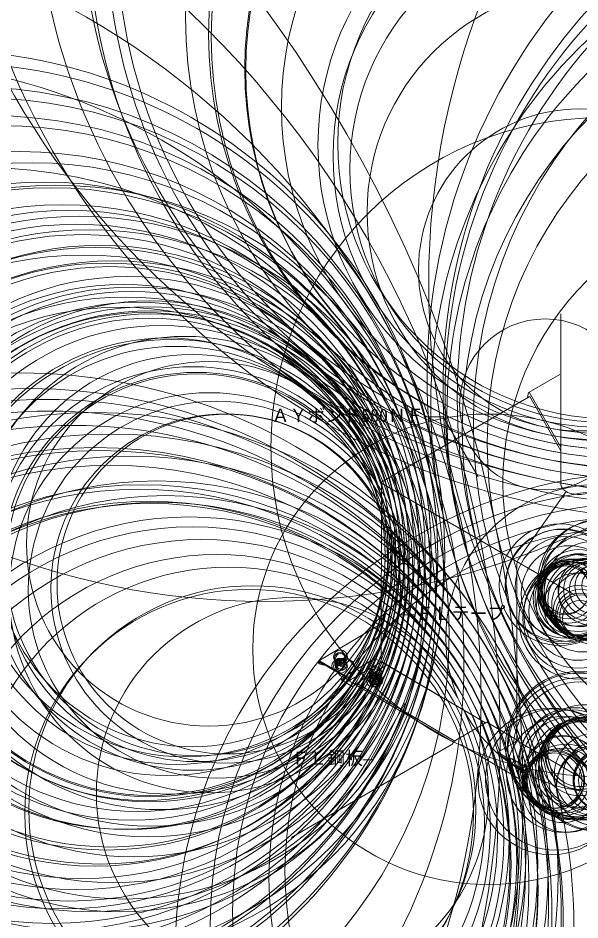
# Model space of a CAD drawing. Units: millimetres, scale not verified. Extents: x -1833 to 927, y -1083 to 1072.
# Drawn here: x -395 to -19, y -278 to 325 of the extents above; entities that cross this region are included whole.
import ezdxf
from ezdxf.enums import TextEntityAlignment as Align

# ---------------------------------------------------------------- set-up
doc = ezdxf.new("R2010")
doc.units = ezdxf.units.MM
doc.header["$LTSCALE"] = 3
doc.layers.add('0-0_レイヤー 2', color=7, linetype='Continuous')
doc.layers.add('0-1_レイヤー 1', color=7, linetype='Continuous', lineweight=18)
doc.styles.add('ＭＳ ゴシック', font='')
doc.styles.get('ＭＳ ゴシック').set_extended_font_data('MS Gothic')

# ---------------------------------------------------------------- blocks, each defined once
blk = doc.blocks.new('AIGNBL02020044')
at = {"layer": '0-1_レイヤー 1'}
for centre, radius in [((121.225, 203.792), 888.234), ((322.242, 241.974), 671.948), ((456.015, 268.2), 525.538), ((567.663, 292.735), 402.392), ((648.591, 311.857), 311.575), ((715.8, 329.573), 235.434), ((743.62, 335.593), 201.328), ((740.256, 327.946), 202.223)]:
    blk.add_circle(centre, radius, dxfattribs=at)
blk = doc.blocks.new('AIGNBL02020042')
at = {"layer": '0-1_レイヤー 1'}
for centre, radius in [((1132.039, 937.021), 533.341), ((1121.063, 879.415), 491.384), ((1108.72, 823.547), 425.464), ((1103.048, 803.405), 389.442), ((1100.394, 788.885), 381.886), ((1101.025, 783.923), 370.018), ((1097.776, 781.153), 360.013), ((1085.397, 723.953), 301.496), ((1083.317, 712.617), 284.05), ((1083.265, 710.809), 282.279), ((1078.581, 689.542), 255.122), ((1078.057, 688.488), 253.975), ((1071.666, 663.904), 223.632), ((1065.464, 638.517), 193.046), ((1069.926, 639.689), 184.304), ((1064.463, 631.484), 181.941), ((1062.927, 622.445), 169.119), ((1057.21, 593.615), 151.917), ((1047.355, 555.099), 107.708), ((1024.41, 465.085), 57.222), ((986.217, 301.284), 157.403)]:
    blk.add_circle(centre, radius, dxfattribs=at)
blk = doc.blocks.new('AIGNBL02020043')
at = {"layer": '0-1_レイヤー 1'}
for centre, radius in [((836.543, 832.155), 498.812), ((1099.563, 97.599), 322.662), ((1092.553, 116.753), 292.279), ((1088.974, 125.652), 273.656), ((1036.46, 403.269), 0.354), ((1081.386, 148.112), 241.788), ((1080.026, 152.664), 229.674)]:
    blk.add_circle(centre, radius, dxfattribs=at)
blk = doc.blocks.new('AIGNBL02020045')
at = {"layer": '0-1_レイヤー 1'}
for centre, radius in [((1469.885, 545.763), 523.39), ((1345.63, 482.896), 400.223), ((1336.086, 475.613), 380.036), ((1329.086, 470.962), 371.695), ((1325.565, 469.163), 360.04), ((1284.253, 465.105), 336.347), ((1282.732, 458.634), 324.073), ((1290.212, 452.285), 313.844), ((1266.82, 448.722), 297.859), ((1261.27, 439.252), 275.686), ((1186.67, 412.789), 190.527)]:
    blk.add_circle(centre, radius, dxfattribs=at)
blk = doc.blocks.new('AIGNBL02020041')
at = {"layer": '0-1_レイヤー 1'}
for centre, radius in [((618.949, 363.715), 338.291), ((627.011, 363.135), 330.229), ((638.547, 363.469), 314.073), ((645.524, 363.117), 307.096), ((653.655, 363.621), 294.585), ((659.741, 363.162), 288.499), ((673.061, 363.125), 271.099), ((681.422, 363.979), 262.739), ((696.747, 352.113), 259.646), ((689.698, 363.157), 250.682), ((694.354, 363.996), 246.027), ((701.284, 363.132), 235.496), ((705.847, 363.863), 230.934), ((712.87, 352.051), 238.868), ((710.938, 363.128), 222.482), ((719.487, 353.915), 228.051), ((714.915, 363.285), 215.385), ((723.365, 363.152), 206.935), ((726.519, 364.575), 206.906), ((735.405, 353.206), 207.982), ((731.046, 363.337), 196.314), ((733.249, 363.139), 194.111), ((745.32, 365.686), 184.913), ((748.941, 353.039), 190.592), ((742.386, 363.143), 182.214), ((747.827, 363.836), 176.774), ((751.756, 363.161), 170.264), ((759.638, 366.778), 167.534), ((758.695, 353.1), 177.23), ((760.426, 355.355), 172.397), ((756.491, 363.388), 163.129), ((760.557, 364.167), 161.465), ((760.034, 363.169), 159.586), ((767.787, 355.981), 161.945), ((774.717, 356.455), 152.118), ((771.045, 363.193), 146.355), ((783.451, 369.99), 140.63), ((777.585, 364.119), 139.818), ((788.191, 367.288), 131.211), ((788.984, 355.342), 134.975), ((799.381, 371.857), 121.894), ((791.264, 356.374), 130.187), ((791.481, 357.851), 127.705), ((799.777, 339.08), 133.839), ((804.612, 341.169), 126.001), ((810.656, 341.971), 116.856), ((811.474, 344.897), 113.591)]:
    blk.add_circle(centre, radius, dxfattribs=at)
blk = doc.blocks.new('AIGNBL02020046')
at = {"layer": '0-1_レイヤー 1'}
blk.add_line((1004.76, 280.56), (1005.48, 279.12), dxfattribs=at)
for centre, radius in [((672.737, 115.266), 370.893), ((678.726, 117.927), 357.771), ((690.502, 123.843), 344.593), ((692.942, 124.64), 335.964), ((722.942, 149.524), 310.13), ((709.082, 133.37), 317.623), ((733.717, 152.616), 292.696), ((723.431, 139.99), 296.273), ((726.455, 141.244), 293.009), ((746.795, 157.849), 272.683), ((733.898, 144.802), 279.635), ((754.753, 154.807), 256.508), ((764.723, 167.02), 246.934), ((1060.851, 308.746), 102.889), ((752.674, 154.76), 253.638), ((759.808, 159.323), 240.926), ((760.265, 157.467), 241.346), ((765.731, 159.898), 239.664), ((770.464, 167.464), 236.641), ((786.279, 175.854), 213.975), ((788.303, 174.722), 208.442), ((794.701, 176.797), 197.877), ((804.808, 181.783), 182.905), ((812.59, 185.064), 171.113), ((826.335, 191.307), 150.068), ((828.537, 194.273), 149.54), ((855.309, 204.882), 131.108)]:
    blk.add_circle(centre, radius, dxfattribs=at)
blk = doc.blocks.new('AIGNBL02030037')
at = {"layer": '0-1_レイヤー 1'}
for centre, radius in [((909.004, 279.965), 3.94), ((909.52, 281.121), 2.678), ((912.588, 280.606), 3.319), ((912.157, 281.05), 2.719)]:
    blk.add_circle(centre, radius, dxfattribs=at)
blk = doc.blocks.new('AIGNBL02030038')
at = {"layer": '0-1_レイヤー 1'}
for centre, radius in [((910.865, 285.438), 4.175), ((910.915, 280.302), 4.175), ((910.726, 284.785), 3.513), ((911.054, 280.955), 3.513), ((910.92, 285.088), 3.219), ((910.92, 281.132), 3.219), ((909.962, 283.609), 2.113), ((909.689, 282.512), 1.648), ((909.158, 282.867), 1.026), ((910.162, 283.593), 1.543), ((909.977, 282.885), 1.228), ((909.577, 283.11), 0.786), ((911.855, 282.058), 2.16), ((911.678, 282.627), 1.543), ((912.099, 283.293), 1.702), ((911.863, 283.335), 1.228), ((912.263, 283.11), 0.786), ((912.709, 282.881), 0.98)]:
    blk.add_circle(centre, radius, dxfattribs=at)
blk = doc.blocks.new('AIGNBL02020036')
at = {"layer": '0-1_レイヤー 1'}
for name in ['AIGNBL02030038', 'AIGNBL02030037']:
    blk.add_blockref(name, (0, 0), dxfattribs=at)
blk = doc.blocks.new('AIGNBL0203003A')
at = {"layer": '0-1_レイヤー 1'}
for centre, radius in [((885.544, 290.225), 3.94), ((886.494, 292.142), 1.802), ((890.97, 288.69), 6.151), ((888.361, 291.904), 2.037)]:
    blk.add_circle(centre, radius, dxfattribs=at)
blk = doc.blocks.new('AIGNBL0203003B')
at = {"layer": '0-1_レイヤー 1'}
for centre, radius in [((887.441, 296.145), 4.638), ((887.275, 295.349), 3.835), ((887.46, 295.288), 3.219), ((887.479, 290.055), 4.638), ((887.645, 290.851), 3.835), ((887.46, 291.332), 3.219), ((886.221, 292.779), 1.638), ((886.294, 293.463), 1.71), ((885.655, 293.124), 0.986), ((886.702, 293.793), 1.543), ((886.517, 293.085), 1.228), ((886.117, 293.31), 0.786), ((888.411, 292.373), 2.132), ((888.218, 292.827), 1.543), ((888.588, 293.486), 1.748), ((888.403, 293.535), 1.228), ((888.803, 293.31), 0.786), ((889.187, 293.12), 1.061)]:
    blk.add_circle(centre, radius, dxfattribs=at)
blk = doc.blocks.new('AIGNBL02020039')
at = {"layer": '0-1_レイヤー 1'}
for name in ['AIGNBL0203003B', 'AIGNBL0203003A']:
    blk.add_blockref(name, (0, 0), dxfattribs=at)
blk = doc.blocks.new('AIGNBL02030048')
at = {"layer": '0-1_レイヤー 1'}
for centre, radius in [((1061.072, 345.88), 41.701), ((1062.778, 346.995), 41.556), ((1034.276, 344.515), 40.637), ((1035.115, 344.064), 37.453), ((1036.35, 343.497), 38.337), ((1058.945, 344.6), 37.038), ((1038.359, 342.723), 33.991), ((1055.369, 343.193), 35.434), ((1040.446, 338.534), 32.053), ((1046.879, 340.621), 27.434), ((1056.167, 340.814), 32.517), ((1044.063, 340.742), 23.873), ((1046.712, 340.923), 24.272), ((1047.951, 340.56), 24.166), ((1051.901, 334.818), 27.343), ((1047.021, 321.572), 40.169), ((1046.835, 322.17), 37.352), ((1046.642, 325.177), 36.569), ((1046.311, 326.743), 32.79), ((1042.526, 335.533), 26.158), ((1043.668, 335.266), 26.064), ((1049.496, 330.476), 30.941), ((1040.321, 339.513), 20.674), ((1043.742, 335.062), 24.091), ((1037.27, 341.505), 17.042), ((1040.231, 339.795), 18.204), ((1038.356, 341.132), 15.922), ((1051.175, 333.767), 24.981), ((1053.672, 341.01), 20.638), ((1054.48, 338.904), 21.152), ((1054.364, 341.145), 17.73), ((1056.494, 341.107), 15.919), ((1059.062, 343.347), 14.772), ((1045.582, 330.122), 22.202), ((1050.115, 331.409), 21.338), ((1060.229, 343.958), 11.227), ((1046.702, 327.223), 16.861), ((1047.95, 324.819), 16.601), ((1047.601, 323.53), 15.31), ((1047.742, 324.059), 13.62), ((1047.631, 322.187), 11.748)]:
    blk.add_circle(centre, radius, dxfattribs=at)
blk = doc.blocks.new('AIGNBL02020047')
at = {"layer": '0-1_レイヤー 1'}
blk.add_blockref('AIGNBL02030048', (0, 0), dxfattribs=at)
blk = doc.blocks.new('AIGNBL0203004A')
at = {"layer": '0-1_レイヤー 1'}
for points in [[(1021.38, 230.22), (1021.62, 230.4), (1021.68, 230.64)], [(1074.36, 230.22), (1074.42, 229.98), (1074.6, 229.86)]]:
    blk.add_lwpolyline(points, dxfattribs=at)
for centre, radius in [((1047.745, 236.763), 49.863), ((1047.687, 237.227), 48.467), ((1047.235, 234.619), 47.721), ((1048.319, 234.134), 45.378), ((1028.519, 212.855), 49.02), ((1031.825, 214.18), 47.271), ((1042.733, 224.293), 36.469), ((1043.581, 225.856), 36.391), ((1051.644, 225.908), 38.343), ((1037.451, 217.606), 38.923), ((1042.22, 221.739), 34.428), ((1044.624, 224.529), 28.958), ((1057.153, 219.044), 39.122), ((1057.631, 218.383), 37.983), ((1053.476, 223.145), 33.251), ((1050.829, 224.772), 30.601), ((1047.209, 229.045), 25.598), ((1051.162, 224.282), 29.241), ((1047.669, 231.126), 23.514), ((1047.542, 230.121), 22.659), ((1047.86, 231.12), 21.662), ((1036.294, 216.926), 26.691), ((1036.868, 217.477), 25.665), ((1058.29, 217.604), 27.717), ((1038.305, 208.441), 29.388), ((1058.854, 210.148), 27.03), ((1058.144, 209.566), 26.128), ((1060.038, 216.209), 23.709), ((1031.939, 213.139), 21.484), ((1030.591, 213.667), 20.131), ((1036.284, 210.269), 24.903), ((1031.295, 213.873), 19.037), ((1030.673, 213.545), 18.413), ((1064.008, 213.904), 20.915), ((1064.182, 213.521), 20.738), ((1063.478, 213.263), 19.645), ((1064.939, 213.642), 18.181)]:
    blk.add_circle(centre, radius, dxfattribs=at)
blk = doc.blocks.new('AIGNBL02020049')
at = {"layer": '0-1_レイヤー 1'}
blk.add_blockref('AIGNBL0203004A', (0, 0), dxfattribs=at)
blk = doc.blocks.new('AIGNBL0202004B')
at = {"layer": '0-1_レイヤー 1'}
for p, q in [((1000.92, 225.36), (1010.94, 219.6)), ((1012.38, 222.18), (1002.42, 227.94))]:
    blk.add_line(p, q, dxfattribs=at)
for centre, radius in [((1001.695, 226.636), 1.492), ((1001.78, 226.658), 1.557), ((1009.891, 221.37), 2.618), ((1010.411, 220.933), 2.004), ((1011.352, 220.236), 0.833), ((1011.437, 220.329), 0.882)]:
    blk.add_circle(centre, radius, dxfattribs=at)
blk = doc.blocks.new('AIGNBL0202003C')
at = {"layer": '0-1_レイヤー 1'}
for p, q in [((1212.72, 306.24), (1211.34, 307.02)), ((1213.56, 307.26), (1214.94, 306.24))]:
    blk.add_line(p, q, dxfattribs=at)
blk.add_lwpolyline([(1212.84, 276.6), (1211.82, 277.02), (1211.82, 278.1), (1211.16, 278.46)], dxfattribs=at)
for centre, radius in [((1061.279, 436.546), 220.305), ((1184.559, 309.203), 43.066), ((1191.932, 302.692), 30.934), ((1167.378, 264.178), 63.761), ((1194.832, 300.178), 29.392), ((1184.396, 277.466), 40.551), ((1188.487, 280.045), 37.353), ((1201.776, 295.472), 18.732), ((1203.031, 292.677), 18.09), ((1203.895, 294.516), 18.711), ((1207.906, 299.166), 8.556), ((1211.083, 303.403), 4.584), ((1211.92, 305.431), 2.391), ((1212.65, 306.55), 1.392), ((1212.184, 307.207), 0.596), ((1208.346, 292.3), 14.07), ((1207.68, 293.241), 12.432), ((1209.615, 292.812), 12.746), ((1211.773, 301.785), 5.466), ((1197.959, 274.433), 15.038), ((1203.495, 275.433), 9.426), ((1210.464, 277.579), 2.144), ((1212.263, 277.235), 1.649), ((1212.292, 277.266), 1.645), ((1211.685, 278.154), 0.805), ((1211.922, 277.976), 0.845), ((1211.884, 278.209), 0.604), ((1211.962, 278.325), 0.501)]:
    blk.add_circle(centre, radius, dxfattribs=at)

msp = doc.modelspace()

# ---------------------------------------------------------------- linework, layer by layer
at = {"layer": '0-1_レイヤー 1'}
for p, q in [((-31.563, 127.559), (-31.563, 13.859)), ((-151.923, 14.819), (-52.803, 72.179)), ((-27.963, 8.759), (-59.823, -36.601)), ((-61.023, -40.381), (-61.023, -156.541)), ((-22.503, -60.301), (-40.863, -49.681)), ((-151.863, -105.601), (-151.503, -105.601)), ((-175.923, -115.861), (-173.103, -117.961)), ((-168.783, -120.541), (-172.263, -118.501)), ((-103.383, -158.941), (-168.783, -120.541)), ((-102.423, -158.161), (-167.823, -119.701)), ((-135.688, -132.933), (-157.468, -170.673)), ((-211.803, -222.661), (-104.823, -160.681)), ((-59.463, -183.481), (-98.643, -160.381)), ((-60.063, -158.521), (-44.643, -167.341)), ((-73.803, -165.661), (-65.403, -170.641)), ((-43.683, -167.941), (-21.003, -180.961)), ((-157.468, -170.673), (-163.948, -170.673))]:
    msp.add_line(p, q, dxfattribs=at)
for points in [[(-32.283, 87.059), (-52.863, 75.179), (-31.683, 38.339)], [(-31.683, 35.879), (-52.323, 72.359), (-53.883, 71.519), (-53.163, 74.999)], [(-86.823, 18.659), (-110.283, 58.679), (-123.123, 58.679)], [(-43.323, -48.241), (-151.443, 14.399), (-151.863, -105.121), (-81.903, -145.981)], [(-161.583, -110.281), (-140.163, -73.801), (-128.703, -73.801)], [(-151.863, -79.681), (-193.503, -104.581), (-192.963, -104.581), (-175.263, -114.841)], [(-193.143, -106.441), (-190.323, -107.521), (-190.323, -106.861), (-193.083, -105.781)], [(-173.103, -116.101), (-175.263, -114.901), (-183.123, -110.341), (-193.083, -104.581)], [(-193.083, -105.241), (-183.123, -111.001), (-176.103, -115.081)], [(-170.763, -116.281), (-152.283, -105.601), (-151.863, -105.601)], [(-151.503, -105.601), (-150.603, -105.601), (-81.903, -145.981)], [(-101.823, -157.681), (-81.123, -145.561), (-61.383, -157.201)], [(-62.043, -158.821), (-73.803, -165.721), (-73.803, -166.741), (-65.583, -171.601)]]:
    msp.add_lwpolyline(points, dxfattribs=at)
msp.add_lwpolyline([(-170.643, -121.801), (-169.263, -120.901), (-166.083, -118.141), (-148.143, -107.461), (-156.003, -102.961), (-174.003, -113.641), (-176.943, -116.221), (-178.443, -117.241)], close=True, dxfattribs=at)
for centre, radius, start, end in [((-26.89, 13.895), 4.673, 180.43887, 215.02218), ((-25.007, 15.039), 6.873, 213.82473, 231.59405), ((-23.125, 17.282), 9.8, 231.11921, 240.42077), ((-20.658, 21.799), 14.947, 240.7393, 259.9993), ((-19.268, 27.701), 21.003, 259.06273, 288.43228), ((-53.062, -40.3), 7.961, 168.19398, 180.58391), ((-56.514, -39.463), 4.413, 146.95767, 169.66002), ((-58.379, -38.231), 2.178, 131.54282, 147.37888), ((-25.969, -58.478), 19.601, 120.4856, 151.55219), ((-22.438, -63.796), 25.977, 104.34676, 121.24628), ((-19.76, -72.801), 35.367, 85.26287, 104.93539), ((-26.847, -57.283), 18.27, 153.53598, 181.52456), ((-16.4, -56.508), 28.738, 182.51395, 198.39015), ((-4.996, -52.206), 40.92, 199.0695, 217.89728), ((-8.9, -55.835), 35.614, 217.14739, 233.97237), ((-15.562, -65.382), 23.976, 233.42846, 247.62855), ((-18.695, -73.793), 15.008, 246.46636, 269.66244), ((-191.904, -105.081), 1.84, 181.23906, 227.64885), ((-192.889, -105.097), 0.854, 170.25553, 181.57324), ((-193.28, -104.989), 0.453, 64.29114, 175.42689), ((-193.097, -105.407), 0.167, 85.25795, 184.74205), ((-192.853, -105.441), 0.411, 177.22768, 235.90242), ((-174.241, -117.414), 1.738, 359.78536, 49.10255), ((-172.906, -117.641), 0.375, 238.38891, 323.43335), ((-171.735, -117.81), 0.88, 113.28129, 174.21104), ((-171.471, -117.68), 1.141, 182.06402, 226.02442), ((-173.295, -117.473), 0.793, 330.37468, 3.7492), ((-172.975, -114.754), 2.418, 291.64104, 303.87604), ((408.515, -1159.999), 1193.696, 119.03088, 119.07832), ((-18.629, -167.22), 22.8, 90.5372, 111.53081), ((-18.888, -167.941), 23.52, 60.09268, 89.89069), ((-15.645, -173.382), 29.631, 112.52583, 134.36163), ((-64.375, -156.612), 3.352, 332.94812, 1.22001), ((-8.514, -179.728), 39.161, 135.32913, 161.28171), ((-105.603, -159.056), 1.802, 295.64428, 314.62411), ((-107.457, -157.205), 4.423, 314.8719, 331.70691), ((-101.196, -160.605), 2.702, 136.28199, 151.15751), ((-98.986, -162.604), 5.682, 119.95504, 137.1112), ((-63.02, -157.232), 1.865, 301.59042, 330.97847), ((-29.991, -187.943), 25.993, 126.91425, 147.09081), ((-35.785, -184.569), 19.298, 146.15484, 179.7981), ((-35.109, -184.236), 19.976, 180.76116, 209.10167), ((-29.609, -180.734), 26.487, 209.93436, 228.00481), ((-22.93, -172.485), 37.09, 228.8612, 246.723), ((-18.755, -161.066), 49.235, 247.51142, 270.03698)]:
    msp.add_arc(centre, radius, start, end, dxfattribs=at)

# ---------------------------------------------------------------- block references
for name in ['AIGNBL02020042', 'AIGNBL02020043', 'AIGNBL02020044', 'AIGNBL02020045', 'AIGNBL02020041', 'AIGNBL0202003C', 'AIGNBL02020046', 'AIGNBL02020047', 'AIGNBL02020039', 'AIGNBL02020036', 'AIGNBL02020049', 'AIGNBL0202004B']:
    msp.add_blockref(name, (-1066.443, -398.101), dxfattribs=at)

# ---------------------------------------------------------------- texts
at = {"layer": '0-0_レイヤー 2', "style": 'ＭＳ ゴシック'}
for s, p in [('ＡＹボンド580ＮＦ', (-225.123, 52.679)), ('ＦＬテープ', (-128.703, -79.801)), ('ＦＬ鋼板', (-211.948, -176.673))]:
    msp.add_text(s, height=8.798, dxfattribs=at).set_placement(p, align=Align.BOTTOM_LEFT)

doc.saveas('drawing.dxf')
